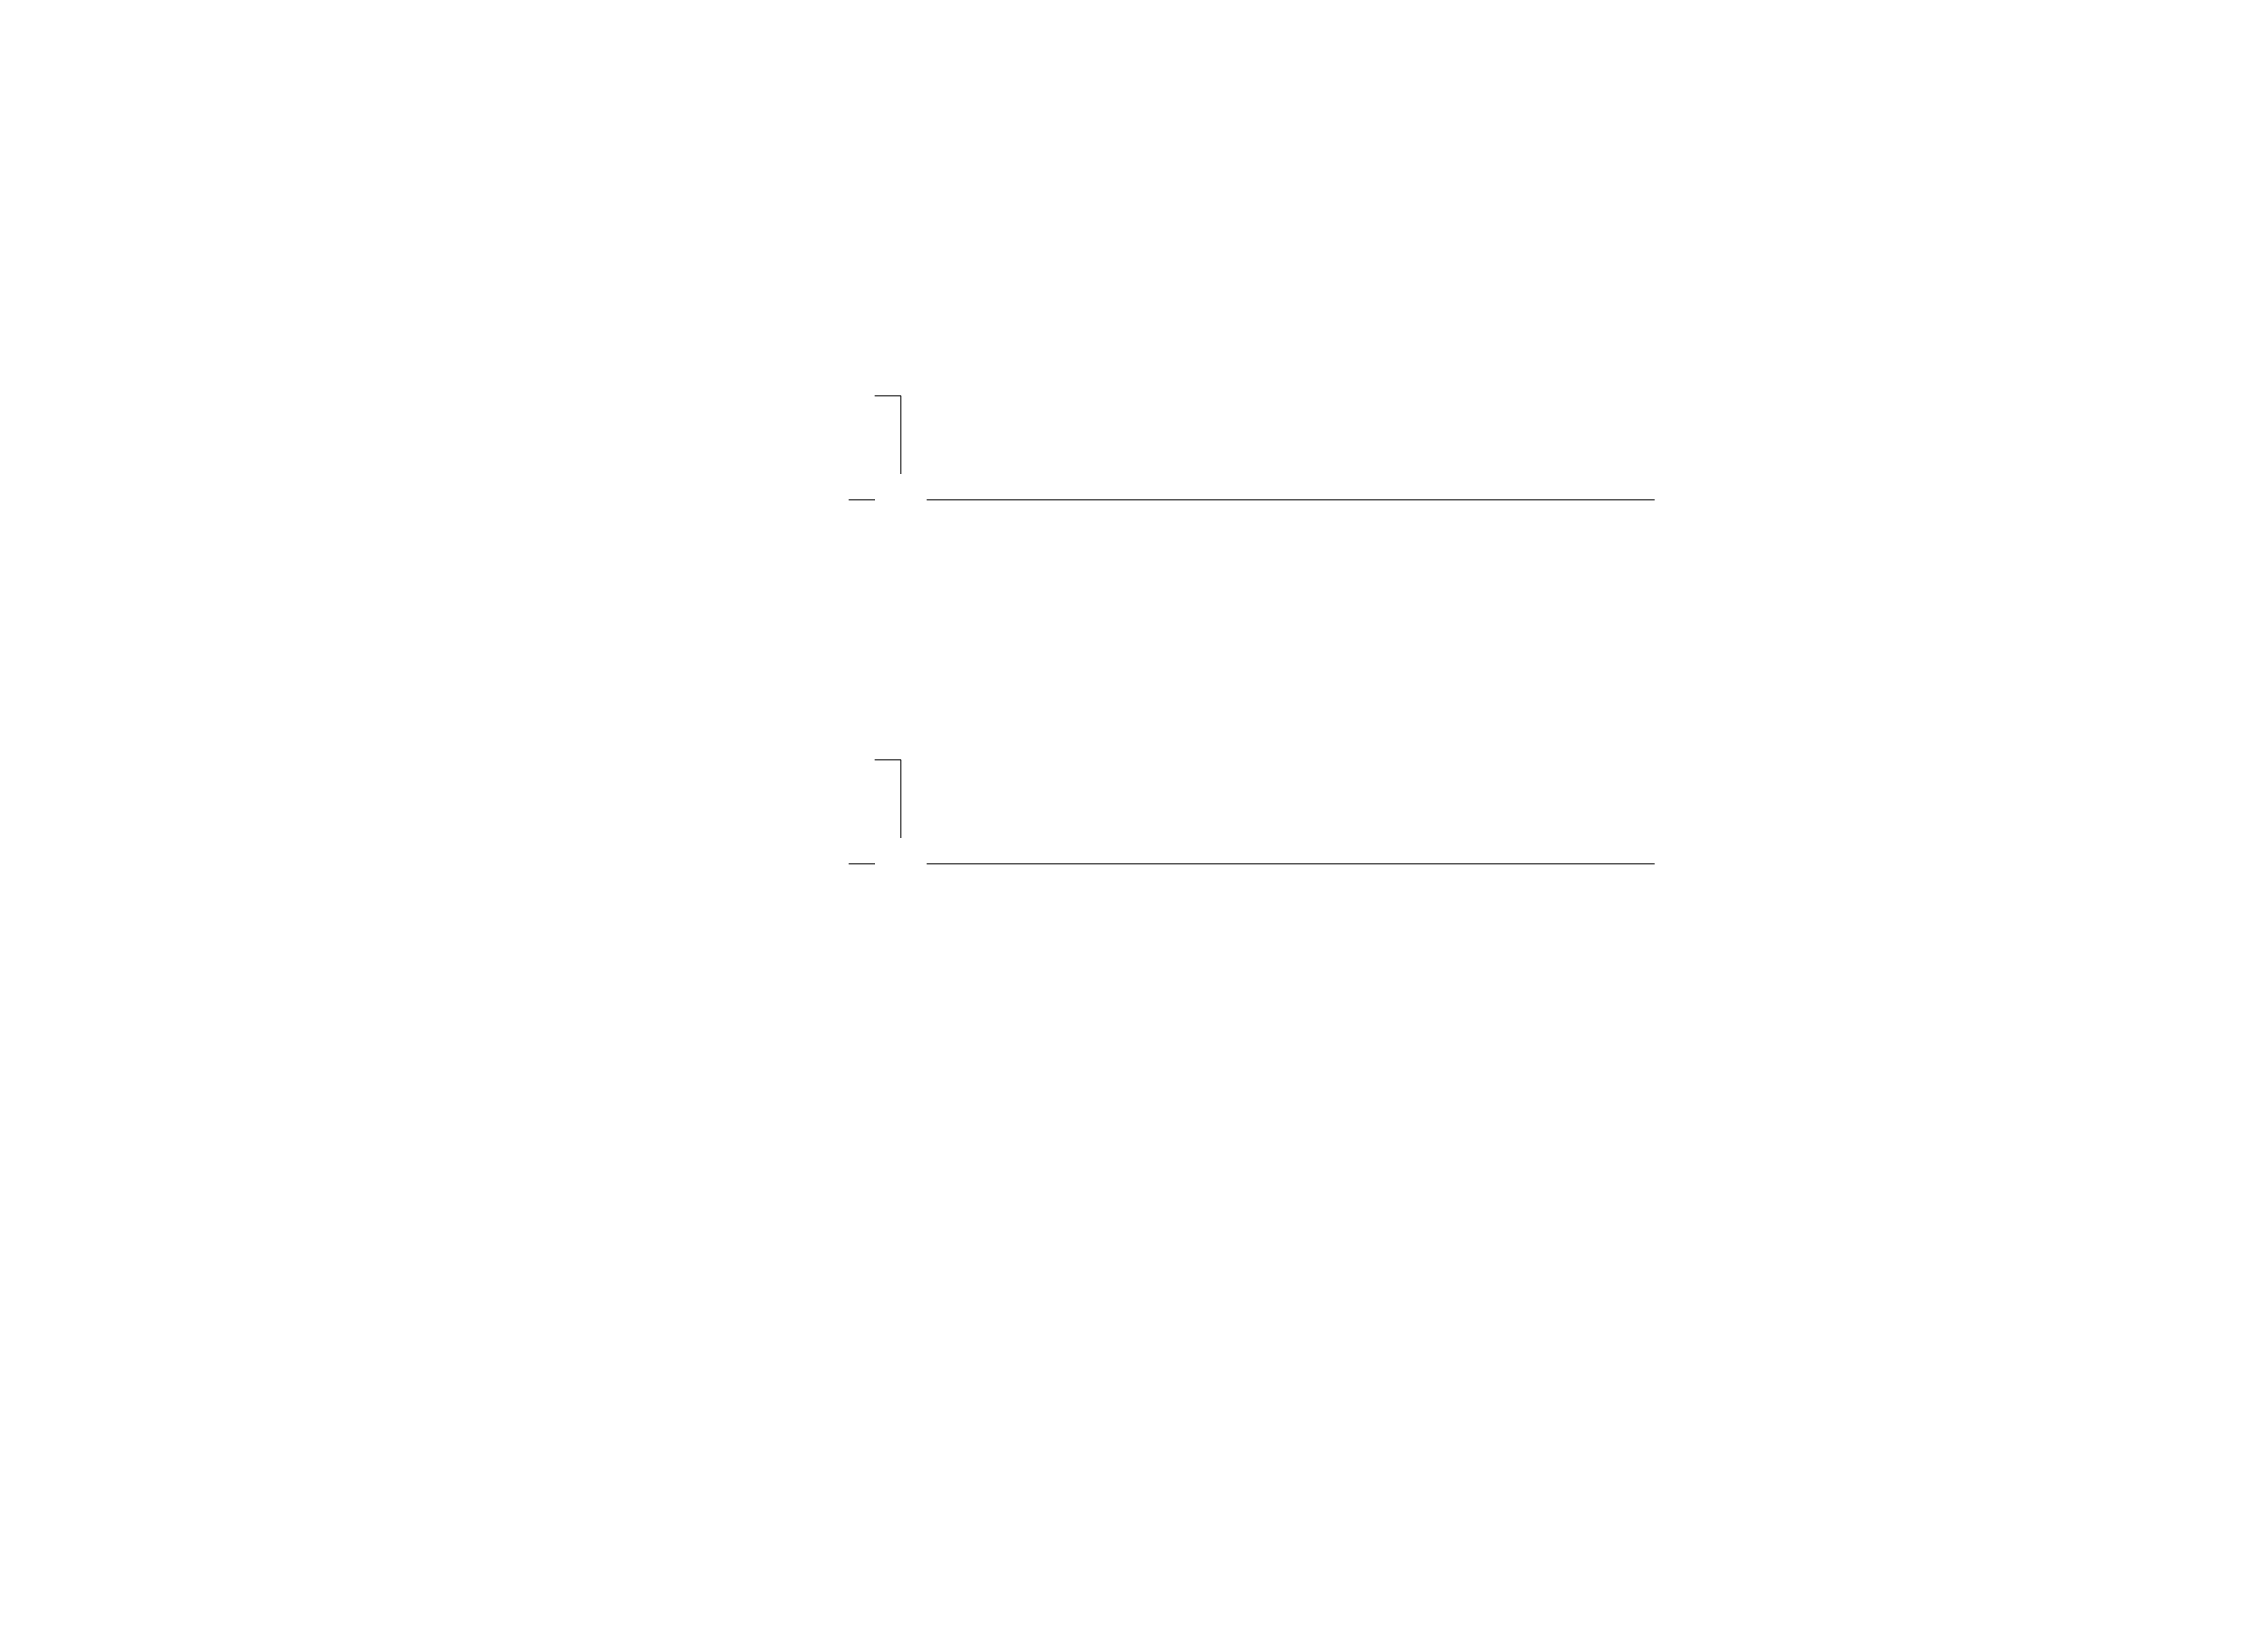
# Model space of a CAD drawing. Header units: millimetres. Extents: x 0 to 1259, y -890 to 3.
import ezdxf

# ---------------------------------------------------------------- set-up
doc = ezdxf.new("R2010")
doc.units = ezdxf.units.MM
doc.layers.add('WIRES', color=7, linetype='Continuous', lineweight=18)

msp = doc.modelspace()

# ---------------------------------------------------------------- linework, layer by layer
at = {"layer": 'WIRES'}
for p, q in [((480, -200), (495, -200)), ((495, -200), (495, -245)), ((465, -260), (480, -260)), ((510, -260), (930, -260)), ((480, -410), (495, -410)), ((495, -410), (495, -455)), ((465, -470), (480, -470)), ((510, -470), (930, -470))]:
    msp.add_line(p, q, dxfattribs=at)

doc.saveas('drawing.dxf')
